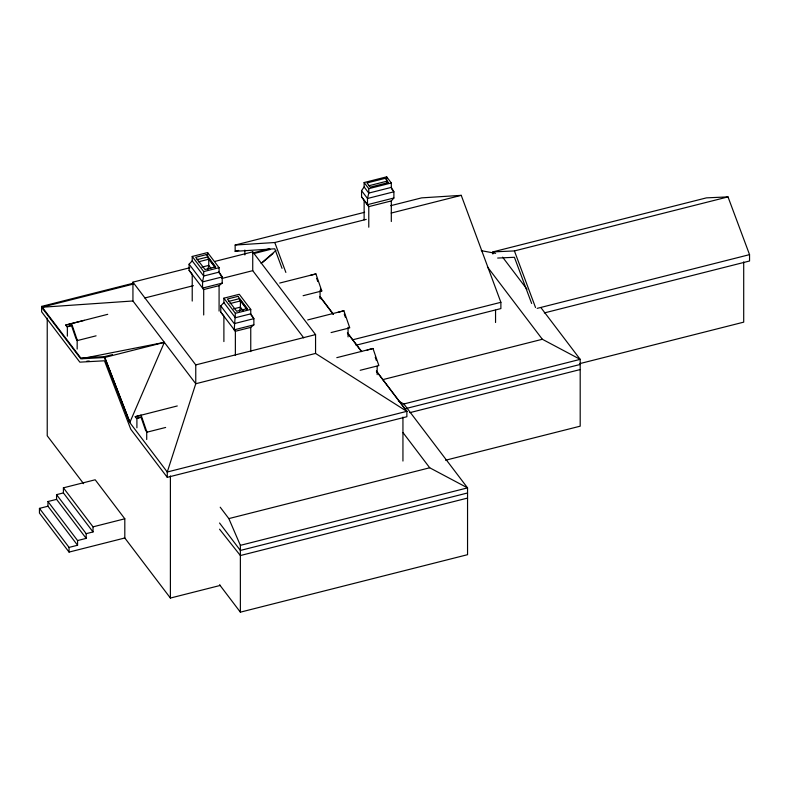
<?xml version="1.0" encoding="UTF-8"?>
<svg xmlns="http://www.w3.org/2000/svg" width="789" height="789" viewBox="0 0 789 789"><rect width="100%" height="100%" fill="white"/><g stroke="black" fill="none" stroke-linecap="round" stroke-linejoin="round"><path stroke-width="1.18" d="M207.832 269.503L208.75 265.4L208.75 259.216L207.606 256.987L207.606 252.569L192.22 256.455L192.22 260.873L203.7 276.002L202.556 281.91L202.556 288.093L203.7 289.543L203.7 314.979M239.501 311.231L240.418 307.128L240.418 300.934L239.274 298.706L228.623 301.408M133.42 283.182L41.63 306.398L41.63 311.813L79.837 362.151L104.483 360.79L130.806 429.305L167.268 477.335L406.868 416.72L406.868 411.316L167.268 472.009L195.761 383.74L195.761 364.912L132.937 282.146L189.873 267.737M81.948 358.591L164.349 342.357L129.761 422.598L104.444 357.516L80.754 358.827L41.63 307.276L133.42 284.05M361.559 190.662L364.133 186.954L364.133 182.535L386.669 176.835L391.314 182.969L391.314 187.387L393.889 191.806L393.889 198L391.314 200.929L368.779 206.629L361.559 196.846L361.559 190.662L367.496 198.483L367.496 204.676L368.779 206.629L368.779 227.212M207.606 252.569L219.086 267.698L219.086 272.116L222.202 276.929L222.202 283.123L219.086 285.657L203.7 289.543L189.104 270.371L189.104 264.187L192.22 260.873M235.369 355.494L235.369 331.272L220.772 312.099L220.772 305.915L223.889 302.601L223.889 298.183L239.274 294.287L250.754 309.416L250.754 313.835L253.871 318.657L253.871 324.851L250.754 327.376L235.369 331.272L234.225 329.822L235.369 313.312L223.889 298.183M261.11 263.388L275.992 250.458M262.855 262.145L272.964 253.624M71.286 325.364L67.361 326.577L67.361 336.144M140.837 416.996L136.911 418.209L136.911 427.786M96.09 335.828L77.411 340.552L76.02 338.718L71.543 325.689L67.055 326.902L65.665 325.068L107.728 314.318M310.028 275.489L315.906 273.901L321.784 290.973L303.104 295.707M338.008 312.365L343.886 310.767L349.764 327.849L331.084 332.573M367.112 350.089L372.99 348.501L378.868 365.573L360.188 370.297M146.971 432.185L145.57 430.35L141.093 417.322L136.605 418.535L135.215 416.7L141.093 415.113L146.971 432.185L165.641 427.46M368.877 185.75L386.669 181.253L387.991 183.009M364.133 182.535L368.779 188.67L391.314 182.969M391.314 187.387L368.779 193.088L367.496 198.483L393.889 191.806L391.66 188.877M393.889 198L367.496 204.676L361.559 196.846M282.038 268.349L274.789 248.791L235.152 251.316L235.152 245.044L364.607 212.29M390.733 205.682L421.612 197.871L461.24 195.347L500.877 302.305L500.877 308.588L355.987 345.237M196.954 259.68L207.606 256.987L215.496 267.382M235.152 251.316L238.722 250.419M198.355 261.849L208.75 259.216L215.121 267.609M235.152 245.044L274.789 242.519L366.234 219.381M391.176 213.069L461.24 195.347M214.786 261.435L252.736 251.839L315.561 334.605L315.561 353.433L406.868 411.394L376.471 371.175M252.628 253.022L269.315 248.801M253.811 253.594L270.509 249.373M201.816 267.155L208.75 265.4L210.88 268.201M192.22 256.455L203.7 271.584L219.086 267.698M219.086 272.116L203.7 276.002L203.7 271.584M144.801 297.976L193.433 285.667M221.896 278.468L252.736 270.666L303.735 337.85M202.556 288.093L222.202 283.123M65.665 325.068L84.334 320.344M279.72 283.054L315.906 273.901M230.023 303.568L240.418 300.934L246.789 309.337M233.485 308.884L240.418 307.128L243.249 310.856M235.369 313.312L250.754 309.416M492.878 254.019L492.878 251.898L706.461 197.861L728.01 196.895L749.55 254.64L749.55 261.001L544.321 312.927M250.754 313.835L235.369 317.73L223.889 302.601M492.878 251.898L514.418 250.932L728.01 196.895M112.472 354.616L104.444 356.638L80.754 357.95L41.63 306.398M104.444 357.516L164.349 342.357M234.225 329.822L253.871 324.851M307.7 319.93L343.886 310.767M195.761 364.912L315.561 334.605M352.427 339.862L500.877 302.305M315.561 353.433L195.761 383.74L132.937 300.974L132.937 282.146M336.804 357.654L372.99 348.501M537.161 308.371L749.55 254.64M135.215 416.7L177.278 405.96M382.704 379.657L542.349 339.27L580.191 359.36L580.191 426.178L445.558 460.234M63.406 492.918L56.561 494.654L86.179 533.67L93.023 531.934L63.406 492.918L63.406 487.829L95.193 479.781L124.81 518.797L124.81 537.99L69.057 552.093L39.45 513.077L39.45 508.382L47.961 506.232L77.569 545.248L69.057 547.398L39.45 508.382M398.455 401.098L403.86 403.968L580.191 359.36L541.027 307.769M579.55 363.68L743.702 322.149L743.702 261.918M406.246 408.465L580.191 364.459M47.961 501.538L56.561 499.358L86.179 538.374L77.569 540.554L47.961 501.538L47.961 506.232M409.816 412.657L580.191 369.558M63.406 487.829L93.023 526.845L124.81 518.797M220.2 507.209L228.84 518.6L429.709 467.778L467.552 487.878L467.552 554.687L240.369 612.165L219.549 584.728M240.369 612.165L240.369 545.347L467.552 487.878L403.86 403.968M467.552 492.977L240.369 550.446L219.549 523.008M467.552 498.076L240.369 555.545L219.549 529.192M124.386 537.447L170.394 598.052L220.476 585.379M86.8 361.204L89.246 361.007M41.63 307.276L132.937 300.974M497.662 258.052L514.418 257.293L531.658 303.489M481.26 250.665L495.61 253.338M189.104 270.371L192.22 274.414L192.22 301.063M220.772 312.099L223.889 316.142L223.889 341.578M502.613 257.155L526.993 289.277M487.444 266.929L542.349 339.27M364.133 186.954L368.779 193.088L368.779 188.67M320.383 289.139L321.784 290.973M319.89 296.713L333.274 314.347M347.397 332.958L361.52 351.569M376.392 371.155L406.868 411.316M403.051 432.658L429.709 467.778M239.274 298.706L247.164 309.11M218.661 272.274L222.202 276.929L202.556 281.91L189.104 264.187M250.33 313.992L253.871 318.657L234.225 323.628L220.772 305.915M167.268 472.009L129.761 422.519L104.444 356.638L129.761 421.73M83.585 483.677L47.232 435.784L47.232 318.135M320.127 296.625L333.471 314.278M347.554 332.919L361.648 351.559M387.527 183.068L386.669 181.253L386.669 176.835M228.84 518.6L240.369 545.347M514.418 250.932L535.534 307.513M274.789 242.519L285.865 272.422M375.229 357.23L376.353 360.484M344.26 314.071L345.385 317.326M316.655 278.29L317.77 281.545M71.543 323.48L77.411 340.552M495.551 310.215L495.551 322.504M402.942 417.085L402.942 461.052M391.314 200.929L391.314 221.512M377.162 366.254L377.162 374.627M364.133 200.495L364.133 219.875M348.067 327.327L348.067 336.903M320.078 290.46L320.078 298.834M252.736 251.839L252.736 270.666M250.754 327.376L250.754 351.598M244.876 250.044L244.876 254.955M219.086 285.657L219.086 311.093M170.394 475.915L170.394 598.052M167.268 471.93L167.268 477.335M146.715 431.129L146.715 439.503M93.023 526.845L93.023 531.934M86.179 533.67L86.179 538.374M77.569 540.554L77.569 545.248M77.164 339.487L77.164 349.063M69.057 547.398L69.057 552.093M56.561 494.654L56.561 499.358M385.219 178.334L367.023 182.94L370.228 187.161L388.425 182.555L385.219 178.334M206.314 254.63L195.721 257.303L204.992 269.522L215.594 266.85L206.314 254.63M237.982 296.348L227.39 299.031L236.661 311.251L247.263 308.568L237.982 296.348"/></g></svg>
